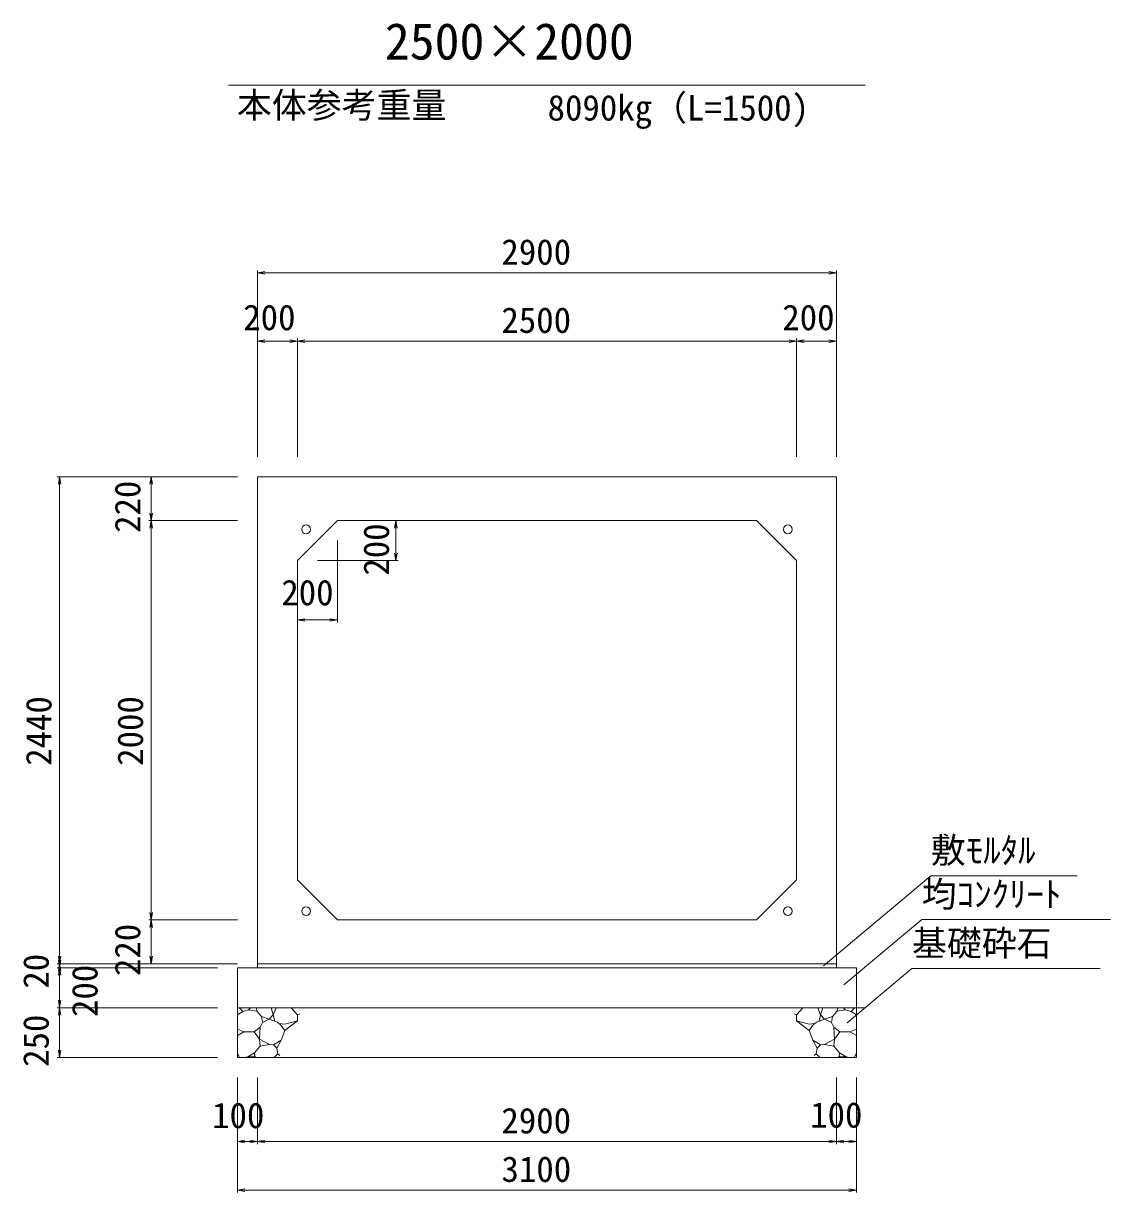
# Model space of a CAD drawing. Units: millimetres on the paper. Extents: x 0 to 841, y 0 to 594.
# Drawn here: x 518.2 to 627.1, y 319.6 to 436.7 of the extents above; entities that cross this region are included whole.
import ezdxf
from ezdxf.enums import TextEntityAlignment as Align

# ---------------------------------------------------------------- set-up
doc = ezdxf.new("R2010")
doc.units = ezdxf.units.MM
for name, color, linetype, lineweight in [('D-STR-DIM（寸法）', 7, 'Continuous', 18), ('D-STR-HTXT（旗揚げ）', 4, 'Continuous', 18), ('D-STR-STRn（構造物）', 5, 'Continuous', 18), ('D-STR（構造物外形線）', 1, 'Continuous', 18)]:
    doc.layers.add(name, color=color, linetype=linetype, lineweight=lineweight)
doc.layers.add('D-STR-TXT（文字）', color=7, linetype='Continuous')
doc.layers.add('D-TTL-FRAME（タイトル枠）', color=7, linetype='Continuous')
doc.styles.add('ＭＳ ゴシック', font='')
doc.styles.get('ＭＳ ゴシック').set_extended_font_data('MS Gothic')

msp = doc.modelspace()

# ---------------------------------------------------------------- linework, layer by layer
at = {"layer": 'D-STR-DIM（寸法）'}
for p, q in [((541.673, 393.32), (541.673, 411.994)), ((541.673, 411.744), (542.423, 411.869)), ((541.673, 411.744), (541.773, 411.744)), ((542.423, 411.619), (541.673, 411.744)), ((599.573, 411.744), (541.773, 411.744)), ((598.923, 411.869), (599.673, 411.744)), ((599.673, 411.744), (598.923, 411.619)), ((599.673, 411.744), (599.573, 411.744)), ((599.673, 393.32), (599.673, 411.994)), ((541.673, 393.32), (541.673, 405.161)), ((541.673, 404.911), (542.423, 405.036)), ((541.673, 404.911), (541.773, 404.911)), ((542.423, 404.786), (541.673, 404.911)), ((541.773, 404.911), (545.573, 404.911)), ((544.923, 405.036), (545.673, 404.911)), ((545.673, 404.911), (544.923, 404.786)), ((545.673, 404.911), (545.573, 404.911)), ((545.673, 393.32), (545.673, 405.161)), ((545.673, 393.32), (545.673, 405.161)), ((545.673, 404.911), (546.423, 405.036)), ((545.673, 404.911), (545.773, 404.911)), ((546.423, 404.786), (545.673, 404.911)), ((545.773, 404.911), (595.573, 404.911)), ((594.923, 405.036), (595.673, 404.911)), ((595.673, 404.911), (594.923, 404.786)), ((595.673, 404.911), (595.573, 404.911)), ((595.673, 393.32), (595.673, 405.161)), ((595.673, 393.32), (595.673, 405.161)), ((595.673, 404.911), (596.423, 405.036)), ((595.673, 404.911), (595.773, 404.911)), ((596.423, 404.786), (595.673, 404.911)), ((599.573, 404.911), (595.773, 404.911)), ((598.923, 405.036), (599.673, 404.911)), ((599.673, 404.911), (598.923, 404.786)), ((599.673, 404.911), (599.573, 404.911)), ((599.673, 393.32), (599.673, 405.161)), ((539.673, 391.32), (521.606, 391.32)), ((521.731, 390.57), (521.856, 391.32)), ((521.856, 391.32), (521.856, 391.22)), ((521.856, 391.32), (521.981, 390.57)), ((539.673, 391.32), (530.779, 391.32)), ((530.904, 390.57), (531.029, 391.32)), ((531.029, 391.32), (531.029, 391.22)), ((531.029, 391.32), (531.154, 390.57)), ((521.856, 391.22), (521.856, 342.62)), ((531.029, 391.22), (531.029, 387.02)), ((539.673, 386.92), (530.779, 386.92)), ((539.673, 386.92), (530.779, 386.92)), ((531.029, 386.92), (530.904, 387.67)), ((530.904, 386.17), (531.029, 386.92)), ((531.154, 387.67), (531.029, 386.92)), ((531.029, 386.92), (531.029, 387.02)), ((531.029, 386.92), (531.029, 386.82)), ((531.029, 386.92), (531.154, 386.17)), ((531.029, 347.02), (531.029, 386.82)), ((551.673, 386.92), (555.778, 386.92)), ((555.403, 386.17), (555.528, 386.92)), ((555.528, 386.92), (555.528, 386.82)), ((555.528, 386.92), (555.653, 386.17)), ((555.528, 383.02), (555.528, 386.82)), ((549.673, 384.92), (549.673, 376.721)), ((555.528, 382.92), (555.403, 383.67)), ((555.653, 383.67), (555.528, 382.92)), ((547.673, 382.92), (555.778, 382.92)), ((555.528, 382.92), (555.528, 383.02)), ((545.673, 380.92), (545.673, 376.721)), ((545.673, 376.971), (546.423, 377.096)), ((545.673, 376.971), (545.773, 376.971)), ((546.423, 376.846), (545.673, 376.971)), ((549.573, 376.971), (545.773, 376.971)), ((548.923, 377.096), (549.673, 376.971)), ((549.673, 376.971), (548.923, 376.846)), ((549.673, 376.971), (549.573, 376.971)), ((539.673, 346.92), (530.779, 346.92)), ((539.673, 346.92), (530.779, 346.92)), ((531.029, 346.92), (530.904, 347.67)), ((530.904, 346.17), (531.029, 346.92)), ((531.154, 347.67), (531.029, 346.92)), ((531.029, 346.92), (531.029, 347.02)), ((531.029, 346.92), (531.029, 346.82)), ((531.029, 346.92), (531.154, 346.17)), ((531.029, 342.62), (531.029, 346.82)), ((521.856, 342.52), (521.731, 343.27)), ((521.981, 343.27), (521.856, 342.52)), ((531.029, 342.52), (530.904, 343.27)), ((531.154, 343.27), (531.029, 342.52)), ((539.673, 342.52), (521.606, 342.52)), ((539.673, 342.52), (521.606, 342.52)), ((537.673, 342.12), (521.606, 342.12)), ((537.673, 342.12), (521.606, 342.12)), ((521.856, 342.12), (521.731, 342.87)), ((521.731, 341.77), (521.856, 342.52)), ((521.731, 341.37), (521.856, 342.12)), ((521.981, 342.87), (521.856, 342.12)), ((521.856, 342.52), (521.856, 342.62)), ((521.856, 342.52), (521.856, 342.42)), ((521.856, 342.52), (521.981, 341.77)), ((521.856, 342.42), (521.856, 342.22)), ((521.856, 342.12), (521.856, 342.22)), ((521.856, 342.12), (521.856, 342.02)), ((521.856, 342.12), (521.981, 341.37)), ((539.673, 342.52), (530.779, 342.52)), ((531.029, 342.52), (531.029, 342.62)), ((521.856, 342.02), (521.856, 338.22)), ((521.856, 338.12), (521.731, 338.87)), ((521.981, 338.87), (521.856, 338.12)), ((537.673, 338.12), (521.606, 338.12)), ((537.673, 338.12), (521.606, 338.12)), ((521.731, 337.37), (521.856, 338.12)), ((521.856, 338.12), (521.856, 338.22)), ((521.856, 338.12), (521.856, 338.02)), ((521.856, 338.12), (521.981, 337.37)), ((521.856, 338.02), (521.856, 333.22)), ((537.673, 333.12), (521.606, 333.12)), ((521.856, 333.12), (521.731, 333.87)), ((521.981, 333.87), (521.856, 333.12)), ((521.856, 333.12), (521.856, 333.22)), ((539.673, 331.12), (539.673, 319.593)), ((539.673, 331.12), (539.673, 324.457)), ((541.673, 331.12), (541.673, 324.457)), ((541.673, 331.12), (541.673, 324.457)), ((599.673, 331.12), (599.673, 324.457)), ((599.673, 331.12), (599.673, 324.457)), ((601.673, 331.12), (601.673, 324.457)), ((601.673, 331.12), (601.673, 319.593)), ((539.673, 324.707), (540.423, 324.832)), ((539.673, 324.707), (539.773, 324.707)), ((540.423, 324.582), (539.673, 324.707)), ((539.773, 324.707), (541.573, 324.707)), ((540.923, 324.832), (541.673, 324.707)), ((541.673, 324.707), (540.923, 324.582)), ((541.673, 324.707), (541.573, 324.707)), ((541.673, 324.707), (542.423, 324.832)), ((541.673, 324.707), (541.773, 324.707)), ((542.423, 324.582), (541.673, 324.707)), ((541.773, 324.707), (599.573, 324.707)), ((598.923, 324.832), (599.673, 324.707)), ((599.673, 324.707), (598.923, 324.582)), ((599.673, 324.707), (599.573, 324.707)), ((599.673, 324.707), (600.423, 324.832)), ((599.673, 324.707), (599.773, 324.707)), ((600.423, 324.582), (599.673, 324.707)), ((599.773, 324.707), (601.573, 324.707)), ((600.923, 324.832), (601.673, 324.707)), ((601.673, 324.707), (600.923, 324.582)), ((601.673, 324.707), (601.573, 324.707)), ((539.673, 319.843), (540.423, 319.968)), ((539.673, 319.843), (539.773, 319.843)), ((540.423, 319.718), (539.673, 319.843)), ((539.773, 319.843), (601.573, 319.843)), ((600.923, 319.968), (601.673, 319.843)), ((601.673, 319.843), (600.923, 319.718)), ((601.673, 319.843), (601.573, 319.843))]:
    msp.add_line(p, q, dxfattribs=at)
at = {"layer": 'D-STR-HTXT（旗揚げ）'}
for p, q in [((538.781, 430.57), (602.565, 430.57)), ((598.39, 342.331), (609.123, 351.349)), ((623.785, 351.349), (609.123, 351.349)), ((600.412, 340.397), (608.211, 346.949)), ((627.136, 346.949), (608.211, 346.949)), ((600.762, 336.602), (607.236, 342.041)), ((626.099, 342.041), (607.236, 342.041))]:
    msp.add_line(p, q, dxfattribs=at)
at = {"layer": 'D-STR-STRn（構造物）'}
for p, q in [((539.673, 342.12), (601.673, 342.12)), ((539.673, 342.12), (539.673, 333.12)), ((541.673, 342.52), (541.673, 342.12)), ((599.673, 342.52), (599.673, 342.12)), ((601.673, 342.12), (601.673, 333.12)), ((539.673, 338.12), (602.569, 338.12)), ((540.205, 337.725), (539.673, 337.411)), ((540.205, 337.725), (539.874, 338.12)), ((540.79, 337.913), (540.205, 337.725)), ((540.79, 337.913), (540.982, 338.12)), ((541.599, 337.783), (540.79, 337.913)), ((541.599, 337.783), (541.58, 338.12)), ((542.086, 337.252), (541.599, 337.783)), ((543.261, 337.402), (542.859, 336.986)), ((543.034, 338.12), (543.261, 337.402)), ((543.261, 337.402), (543.541, 338.12)), ((543.261, 337.402), (543.418, 336.779)), ((545.036, 338.12), (545.682, 337.399)), ((545.682, 337.399), (545.901, 337.509)), ((545.682, 337.399), (545.682, 336.808)), ((595.664, 337.399), (595.446, 337.509)), ((596.311, 338.12), (595.664, 337.399)), ((595.664, 337.399), (595.664, 336.808)), ((598.085, 337.402), (597.805, 338.12)), ((598.085, 337.402), (597.929, 336.779)), ((598.312, 338.12), (598.085, 337.402)), ((598.085, 337.402), (598.487, 336.986)), ((599.26, 337.252), (599.748, 337.783)), ((599.748, 337.783), (599.766, 338.12)), ((599.748, 337.783), (600.556, 337.913)), ((600.556, 337.913), (600.365, 338.12)), ((600.556, 337.913), (601.141, 337.725)), ((601.141, 337.725), (601.473, 338.12)), ((601.141, 337.725), (601.673, 337.411)), ((541.939, 336.16), (542.175, 336.632)), ((542.175, 336.632), (542.086, 337.252)), ((542.859, 336.986), (542.086, 337.252)), ((542.175, 336.632), (542.859, 336.986)), ((542.859, 336.986), (543.686, 336.68)), ((543.686, 336.68), (543.992, 336.389)), ((543.839, 336.534), (544.4, 336.48)), ((543.992, 336.389), (544.406, 335.838)), ((544.4, 336.48), (545.682, 336.808)), ((544.406, 335.838), (545.682, 336.808)), ((545.682, 336.808), (545.707, 336.803)), ((595.664, 336.808), (595.639, 336.803)), ((596.946, 336.48), (595.664, 336.808)), ((596.941, 335.838), (595.664, 336.808)), ((597.354, 336.389), (596.941, 335.838)), ((597.507, 336.534), (596.946, 336.48)), ((597.66, 336.68), (597.354, 336.389)), ((598.487, 336.986), (597.66, 336.68)), ((598.487, 336.986), (599.26, 337.252)), ((599.172, 336.632), (598.487, 336.986)), ((599.172, 336.632), (599.26, 337.252)), ((599.407, 336.16), (599.172, 336.632)), ((540.321, 335.71), (539.673, 335.983)), ((539.673, 335.342), (540.321, 335.71)), ((540.321, 335.71), (541.34, 335.693)), ((541.34, 335.693), (541.939, 336.16)), ((541.869, 334.96), (541.34, 335.693)), ((541.869, 334.96), (541.939, 336.16)), ((544.406, 335.838), (544.042, 334.867)), ((596.941, 335.838), (597.304, 334.867)), ((599.478, 334.96), (599.407, 336.16)), ((600.007, 335.693), (599.407, 336.16)), ((599.478, 334.96), (600.007, 335.693)), ((601.025, 335.71), (600.007, 335.693)), ((601.025, 335.71), (601.673, 335.983)), ((601.673, 335.342), (601.025, 335.71)), ((541.382, 333.586), (541.932, 334.283)), ((541.932, 334.283), (541.869, 334.96)), ((541.869, 334.96), (542.862, 334.422)), ((542.862, 334.422), (541.932, 334.283)), ((543.281, 334.39), (542.862, 334.422)), ((544.042, 334.867), (543.281, 334.39)), ((543.281, 334.39), (543.598, 334.066)), ((543.598, 334.066), (544.042, 334.867)), ((543.716, 333.496), (543.598, 334.066)), ((597.749, 334.066), (597.304, 334.867)), ((597.304, 334.867), (598.065, 334.39)), ((597.63, 333.496), (597.749, 334.066)), ((598.065, 334.39), (597.749, 334.066)), ((598.065, 334.39), (598.485, 334.422)), ((599.478, 334.96), (598.485, 334.422)), ((598.485, 334.422), (599.414, 334.283)), ((599.414, 334.283), (599.478, 334.96)), ((599.964, 333.586), (599.414, 334.283)), ((539.887, 333.12), (539.673, 333.565)), ((539.673, 333.12), (601.673, 333.12)), ((540.7, 333.212), (540.321, 333.12)), ((540.7, 333.212), (541.382, 333.586)), ((541.328, 333.235), (540.7, 333.212)), ((541.591, 333.12), (541.328, 333.235)), ((541.382, 333.586), (541.395, 333.237)), ((543.34, 333.12), (543.716, 333.496)), ((543.716, 333.496), (543.911, 333.315)), ((597.63, 333.496), (597.435, 333.315)), ((598.007, 333.12), (597.63, 333.496)), ((599.756, 333.12), (600.018, 333.235)), ((599.964, 333.586), (599.951, 333.237)), ((600.647, 333.212), (599.964, 333.586)), ((600.018, 333.235), (600.647, 333.212)), ((600.647, 333.212), (601.026, 333.12)), ((601.46, 333.12), (601.673, 333.565))]:
    msp.add_line(p, q, dxfattribs=at)
at = {"layer": 'D-STR（構造物外形線）'}
for p, q in [((541.673, 391.32), (599.673, 391.32)), ((541.673, 342.52), (541.673, 391.32)), ((599.673, 391.32), (599.673, 342.52)), ((545.673, 382.92), (549.673, 386.92)), ((549.673, 386.92), (591.673, 386.92)), ((591.673, 386.92), (595.673, 382.92)), ((545.673, 350.92), (545.673, 382.92)), ((595.673, 382.92), (595.673, 350.92)), ((549.673, 346.92), (545.673, 350.92)), ((595.673, 350.92), (591.673, 346.92)), ((591.673, 346.92), (549.673, 346.92)), ((599.673, 342.52), (541.673, 342.52))]:
    msp.add_line(p, q, dxfattribs=at)
for centre in [(546.542, 386.051), (594.805, 386.051), (546.542, 347.789), (594.805, 347.789)]:
    msp.add_circle(centre, 0.44, dxfattribs=at)

# ---------------------------------------------------------------- texts
at = {"layer": 'D-STR-TXT（文字）', "style": 'ＭＳ ゴシック'}
for s, height, p in [('2500×2000', 3.666, (554.43, 432.019)), ('本体参考重量', 2.566, (539.612, 426.503)), ('8090kg（L=1500)', 2.566, (570.732, 426.239)), ('敷ﾓﾙﾀﾙ', 2.566, (609.123, 351.849)), ('均ｺﾝｸﾘｰﾄ', 2.566, (608.211, 347.449)), ('基礎砕石', 2.566, (607.236, 342.541))]:
    msp.add_text(s, height=height, dxfattribs=at).set_placement(p, align=Align.BOTTOM_LEFT)
at = {"layer": 'D-TTL-FRAME（タイトル枠）', "style": 'ＭＳ ゴシック'}
for s, p in [('2900', (566.107, 411.794)), ('200', (540.244, 405.236)), ('2500', (566.107, 404.961)), ('200', (594.244, 405.236)), ('200', (544.059, 377.666)), ('100', (537.129, 325.282)), ('2900', (566.107, 324.757)), ('100', (597.039, 325.324)), ('3100', (566.116, 319.893))]:
    msp.add_text(s, height=2.566, dxfattribs=at).set_placement(p, align=Align.BOTTOM_LEFT)
for s, p in [('220', (530.704, 385.691)), ('200', (555.62, 381.41)), ('2440', (521.806, 362.354)), ('2000', (530.979, 362.354)), ('220', (530.704, 341.291)), ('20', (521.531, 340.028)), ('200', (526.418, 337.191)), ('250', (521.531, 332.191))]:
    msp.add_text(s, height=2.566, rotation=90, dxfattribs=at).set_placement(p, align=Align.BOTTOM_LEFT)

doc.saveas('drawing.dxf')
